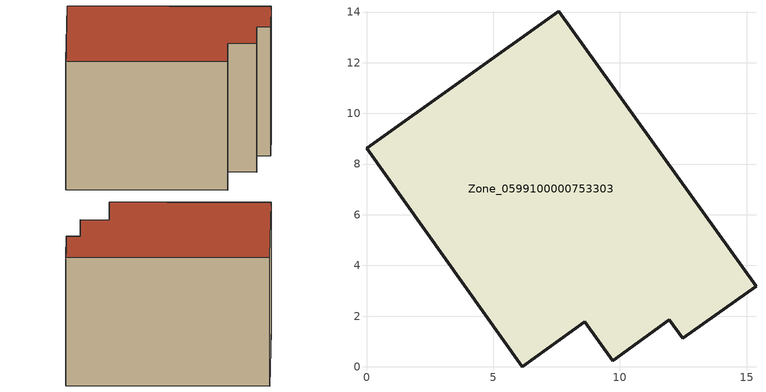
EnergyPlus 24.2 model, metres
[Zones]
Zone_0599100000753303
 floor ground (C_G): 0,8.63 7.59,14.03 15.37,3.18 12.49,1.13 11.96,1.87 9.71,0.24 8.61,1.77 6.14,0 z0
 wall outside (C_F): 7.59,14.03 0,8.63 6.14,0 8.61,1.77 9.71,0.24 11.96,1.87 12.49,1.13 15.37,3.18 7.59,14.03 z0:9.1
 roof outside (C_R): 15.37,3.18 7.59,14.03 0,8.63 6.14,0 8.61,1.77 9.71,0.24 11.96,1.87 12.49,1.13 z9.1
[BUILDING]
Pand.0599100000753303: North Axis=0; Terrain=City; Loads Convergence Tolerance Value=0.04; Temperature Convergence Tolerance Value=0.4; Solar Distribution=FullExterior; Maximum Number of Warmup Days=25; Minimum Number of Warmup Days=1
[Site:Location]
Rotterdam.The.Hague.AP_ZH_NLD Design_Conditions: Latitude=51.96; Longitude=4.45; Time Zone=1; Elevation=-4.5
[SITE:GROUNDTEMPERATURE:BUILDINGSURFACE]
18, 18, 18, 18, 18, 18, 18, 18, 18, 18, 18, 18
[MATERIAL] Thermal Absorptance=0.9; Solar Absorptance=0.7; Visible Absorptance=0.7
Name | Roughness | Thickness | Conductivity | Density | Specific Heat
G.TI.2006-2014 | MediumSmooth | 0.15 | 0.06 | 540 | 1210
F.TI.2006-2014 | Rough | 0.3 | 0.12 | 1920 | 840
R.TI.2006-2014 | MediumRough | 0.2 | 0.08 | 1500 | 1000
[CONSTRUCTION]
C_G: G.TI.2006-2014
C_F: F.TI.2006-2014
C_R: R.TI.2006-2014
[ZONE]
Zone_0599100000753303: Type=1; Multiplier=1; Ceiling Height=Autocalculate; Volume=Autocalculate; Floor Area=autocalculate; Part of Total Floor Area=Yes
[ZONEINFILTRATION:DESIGNFLOWRATE]
Infil_Zone_0599100000753303: Zone or ZoneList or Space or SpaceList=Zone_0599100000753303; Schedule=AlwaysOn; Design Flow Rate Calculation Method=Flow/Area; Flow Rate per Floor Area=0.0015; Constant Term Coefficient=1; Temperature Term Coefficient=0; Velocity Term Coefficient=0; Velocity Squared Term Coefficient=0
[HVACTEMPLATE:ZONE:IDEALLOADSAIRSYSTEM]
Zone_0599100000753303: Maximum Heating Supply Air Temperature=50; Minimum Cooling Supply Air Temperature=13; Maximum Heating Supply Air Humidity Ratio=0.0156; Minimum Cooling Supply Air Humidity Ratio=0.0077; Heating Limit=NoLimit; Cooling Limit=NoLimit; Dehumidification Control Type=ConstantSensibleHeatRatio; Cooling Sensible Heat Ratio=0.7; Dehumidification Setpoint=60; Humidification Control Type=None; Humidification Setpoint=30; Outdoor Air Method=None; Outdoor Air Flow Rate per Person=0.00944; Outdoor Air Flow Rate per Zone Floor Area=0; Outdoor Air Flow Rate per Zone=0; Demand Controlled Ventilation Type=None; Outdoor Air Economizer Type=NoEconomizer; Heat Recovery Type=None; Sensible Heat Recovery Effectiveness=0.7; Latent Heat Recovery Effectiveness=0.65
[ZONECONTROL:THERMOSTAT]
ThermostatControl_Zone_0599100000753303: Zone or ZoneList=Zone_0599100000753303; Control Type Schedule=DualSetpointControlType; Control 1=Thermostat_Zone_0599100000753303; Temperature Difference Between Cutout And Setpoint=0
[THERMOSTATSETPOINT:DUALSETPOINT]
Thermostat_Zone_0599100000753303: Heating Setpoint Temperature Schedule=HeatingSetpoint_Zone_0599100000753303; Cooling Setpoint Temperature Schedule=CoolingSetpoint_Zone_0599100000753303
[SCHEDULE:COMPACT]
HeatingSetpoint_Zone_0599100000753303: Through: 12/31, For: AllDays, Until: 24:00, 21
CoolingSetpoint_Zone_0599100000753303: Through: 12/31, For: AllDays, Until: 24:00, 24
DualSetpointControlType: Through: 12/31, For: AllDays, Until: 24:00, 4
AlwaysOn: Through: 12/31, For: AllDays, Until: 24:00, 1
